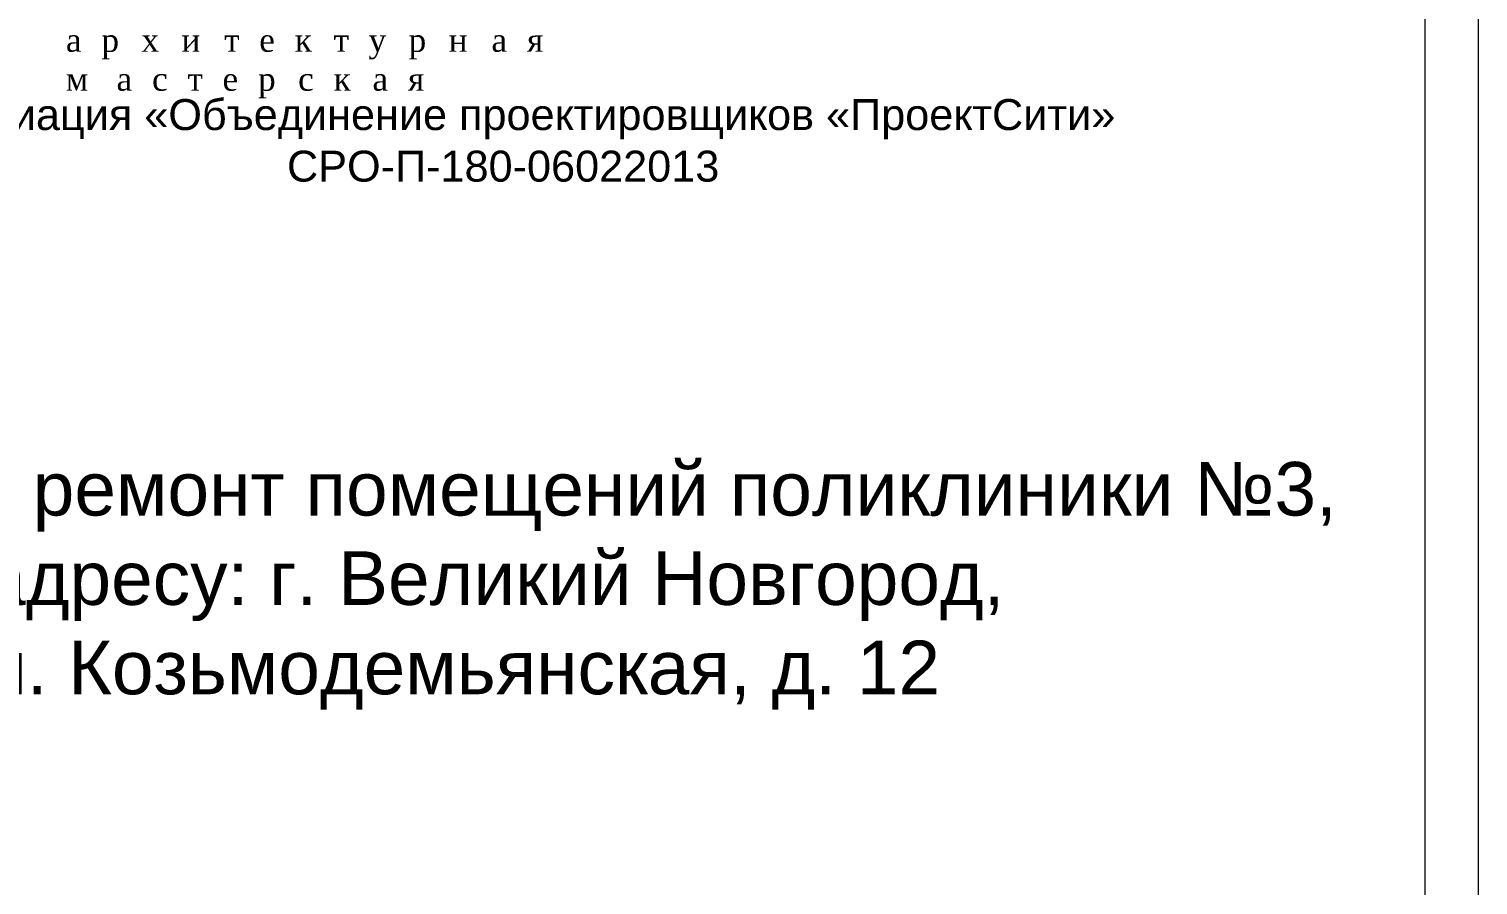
# Model space of a CAD drawing. Header units: metres. Extents: x 14591 to 15202, y 5442 to 5571.
# Drawn here: x 15033.84 to 15047.5, y 5457.18 to 5465.25 of the extents above; entities that cross this region are included whole.
import ezdxf

# ---------------------------------------------------------------- set-up
doc = ezdxf.new("R2010")
doc.units = ezdxf.units.M
doc.header["$MEASUREMENT"] = 0
doc.layers.add('контур здания на ситуации', color=1, linetype='Continuous', lineweight=30)
doc.styles.add('GOST 2.304', font='CS_Gost2304.shx')
doc.styles.get("Standard").update_dxf_attribs({"font": 'txt.shx', "height": 0.0025})

# ---------------------------------------------------------------- blocks, each defined once
blk = doc.blocks.new('A$C2C6E360E_1_11')
at = {"color": 7, "linetype": 'Continuous', "lineweight": -2, "ltscale": 100, "insert": (-12.869, -5.981), "char_height": 0.22, "width": 7.98507, "attachment_point": 1}
blk.add_mtext('\\fTimes New Roman|b0|i0|c204204|p23;\\T2.270;архитектурная  мастерская', dxfattribs=at)

msp = doc.modelspace()

# ---------------------------------------------------------------- linework, layer by layer
at = {"color": 7, "linetype": 'Continuous', "lineweight": 0, "flags": 128}
msp.add_lwpolyline([(15026.50435252, 5472.02831988), (15047.50435252, 5472.02831988), (15047.50435252, 5442.32831988), (15026.50435252, 5442.32831988), (15026.50435252, 5472.02831988)], close=True, dxfattribs=at)
at = {"color": 7, "linetype": 'Continuous', "lineweight": 13, "flags": 128}
msp.add_lwpolyline([(15028.50435252, 5471.52831988), (15047.00435252, 5471.52831988), (15047.00435252, 5442.82831988), (15028.50435252, 5442.82831988), (15028.50435252, 5471.52831988)], close=True, dxfattribs=at)

# ---------------------------------------------------------------- block references
at = {"layer": 'контур здания на ситуации', "linetype": 'Continuous', "lineweight": 13, "ltscale": 0.1}
msp.add_blockref('A$C2C6E360E_1_11', (15047.06213258, 5471.23121386), dxfattribs=at)

# ---------------------------------------------------------------- texts
at = {"color": 250, "lineweight": 13, "true_color": 0x191919, "insert": (15038.31475328, 5464.19351172), "char_height": 0.2916655, "width": 18.7815189931, "attachment_point": 5, "style": 'GOST 2.304'}
msp.add_mtext('\\fArial|b0|i0|c204204|p39;Ассоциация «Объединение проектировщиков «ПроектСити»\\PСРО-П-180-06022013', dxfattribs=at)
at = {"color": 7, "linetype": 'Continuous', "lineweight": 0, "insert": (15037.74613028, 5459.99425707), "char_height": 0.5051738175, "attachment_point": 5, "style": 'GOST 2.304'}
msp.add_mtext('\\fArial|b0|i0|c204204|p39;Капитальный ремонт помещений поликлиники №3, \\Pпо адресу: г. Великий Новгород, \\Pул. Козьмодемьянская, д. 12', dxfattribs=at)

doc.saveas('drawing.dxf')
